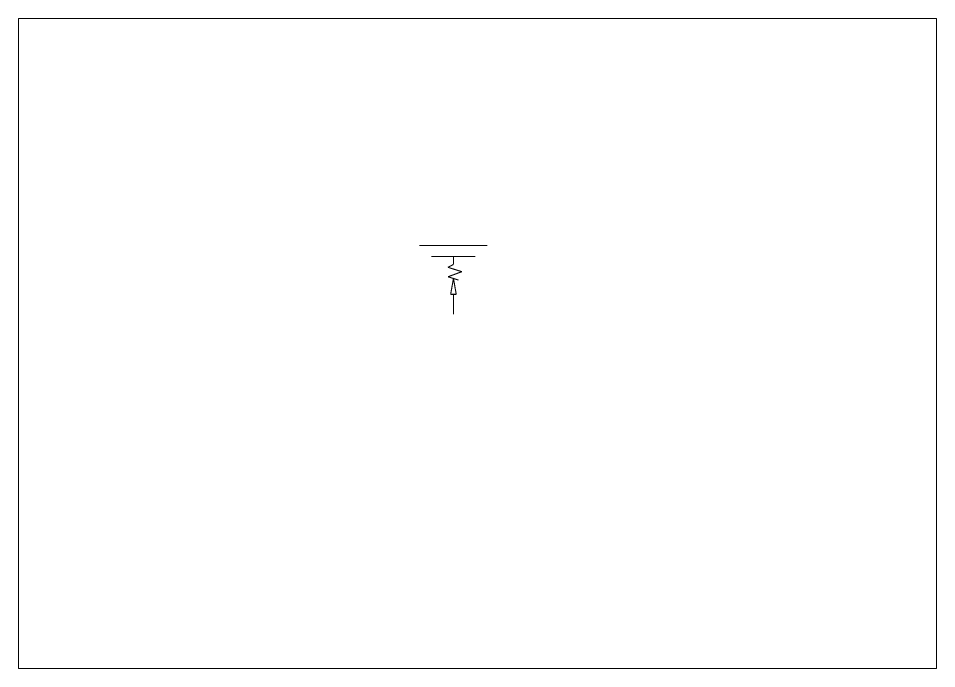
# Paper-space layout '布局1' of a CAD drawing. Extents: x 0 to 422, y 0 to 299.
# The model-space entities are those that its viewports show. They can reach past a viewport. Long polylines and large blocks are cut down to what shows.
import ezdxf

# ---------------------------------------------------------------- set-up
doc = ezdxf.new("R2010")
doc.units = 0
doc.linetypes.add('CONTINUOUS1', pattern=[0])
doc.layers.add('003_THICK', color=7, linetype='CONTINUOUS1')

msp = doc.modelspace()

# ---------------------------------------------------------------- linework, layer by layer
at = {"layer": '003_THICK', "const_width": 0.5}
for points in [[(184.33, 194.54), (215.56, 194.54)], [(189.84, 189.54), (210.05, 189.54)], [(199.95, 185.86), (197.44, 184.53)], [(199.95, 189.54), (199.95, 185.86)], [(197.44, 184.53), (203.79, 182.52)], [(203.79, 182.52), (197.44, 180.18)], [(197.44, 180.18), (202.25, 178.67)], [(199.95, 179.4), (198.66, 172.12)], [(199.95, 179.4), (201.23, 172.12)], [(198.66, 172.12), (201.23, 172.12)], [(199.95, 172.12), (199.95, 162.86)]]:
    msp.add_lwpolyline(points, dxfattribs=at)

psp = doc.layouts.new('布局1')

# ---------------------------------------------------------------- viewports
at = {"layer": '003_THICK'}
psp.add_viewport(center=(211, 149.5), size=(422, 299), view_center_point=(211, 149.5), view_height=299, dxfattribs=at)

doc.saveas('drawing.dxf')
